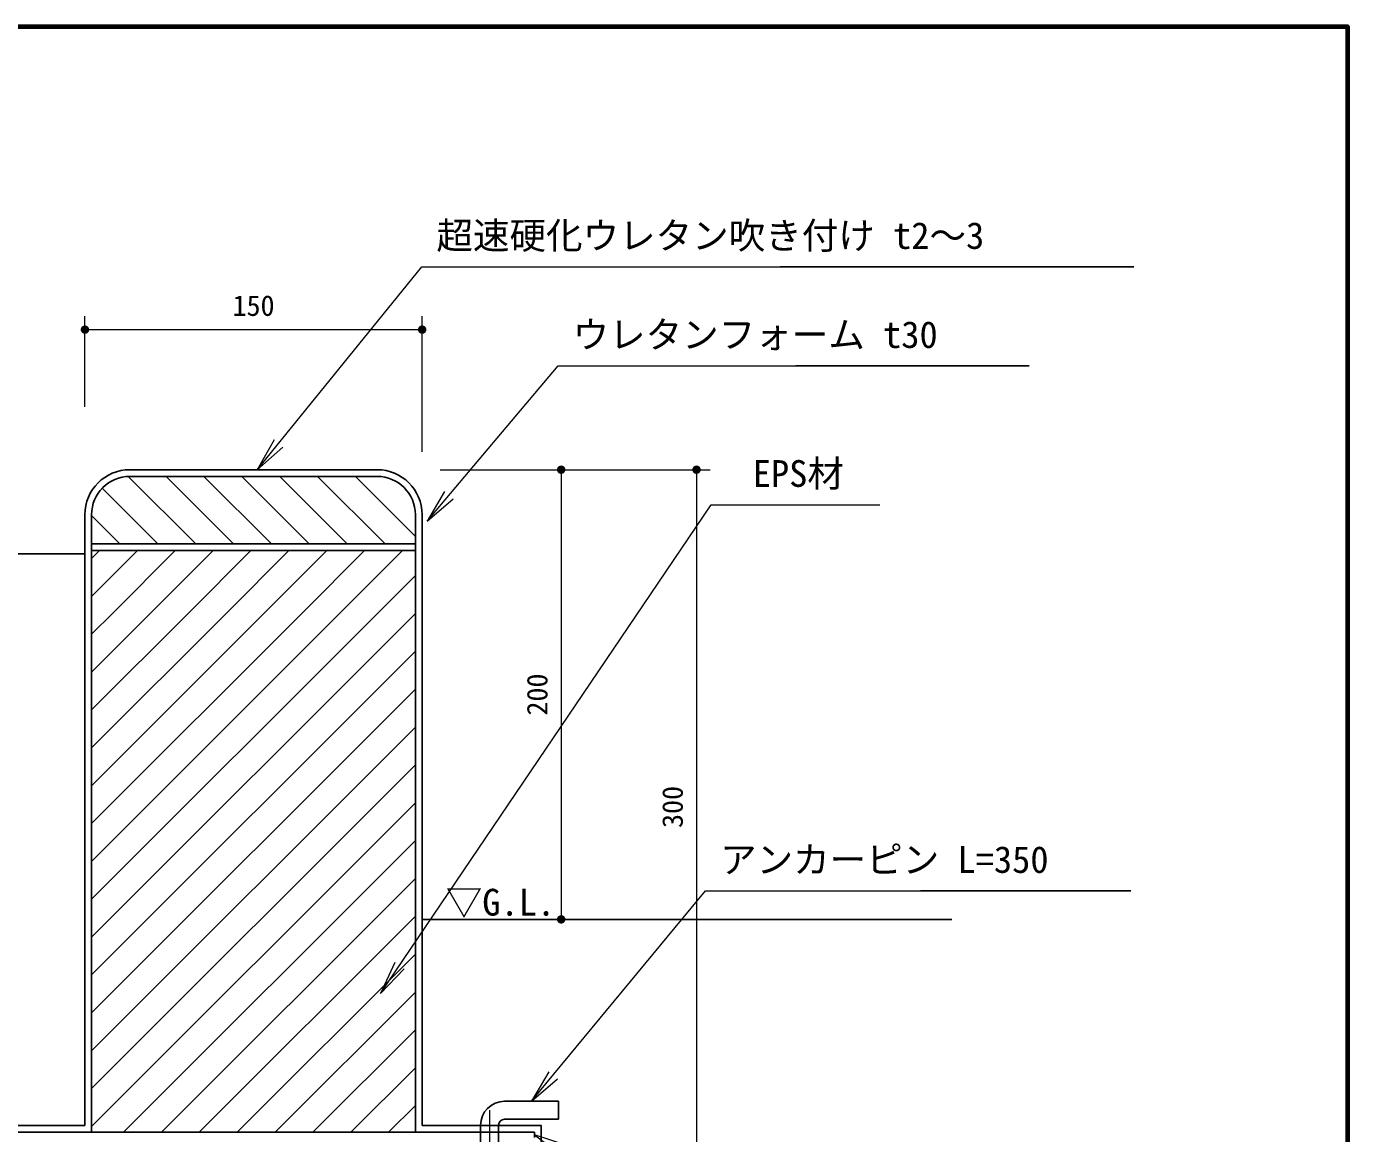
# Model space of a CAD drawing. Units: millimetres at full size, sheet at 1:5. Extents: x 75 to 2025, y 75 to 1410.
# Drawn here: x 1438 to 2025, y 918 to 1410 of the extents above; entities that cross this region are included whole.
import ezdxf
from ezdxf.enums import TextEntityAlignment as Align

# ---------------------------------------------------------------- set-up
doc = ezdxf.new("R2010")
doc.units = ezdxf.units.MM
doc.header["$LTSCALE"] = 5
doc.linetypes.add('CHAIN', pattern=[18.5, 12, -1.5, 3.5, -1.5])
for name, color, linetype, lineweight in [('D-BMK', 2, 'CHAIN', 13), ('D-DCR', 57, 'Continuous', 9), ('D-STR-1', 1, 'Continuous', 25), ('D-STR-DIM', 7, 'Continuous', 13), ('D-STR-STR1', 7, 'Continuous', 13), ('D-STR-STR2', 3, 'Continuous', 25), ('D-TTL', 7, 'Continuous', 70)]:
    doc.layers.add(name, color=color, linetype=linetype, lineweight=lineweight)
doc.styles.add('ＭＳ ゴシック', font='')
doc.styles.get('ＭＳ ゴシック').set_extended_font_data('MS Gothic')

# ---------------------------------------------------------------- blocks, each defined once
blk = doc.blocks.new('open_arrow')
at = {"color": 0, "linetype": 'Continuous', "lineweight": -2}
blk.add_lwpolyline([(7.5, 1.25), (0, 0), (7.5, -1.25)], dxfattribs=at)
blk = doc.blocks.new('filled_dot')
at = {"color": 0, "linetype": 'Continuous', "lineweight": -2, "const_width": 1.25}
blk.add_lwpolyline([(-0.625, 0, 1), (0.625, 0, 1)], format="xyb", close=True, dxfattribs=at)

msp = doc.modelspace()

# ---------------------------------------------------------------- linework, layer by layer
at = {"layer": 'D-BMK'}
msp.add_line((1643.462, 927.903), (1643.462, 577.903), dxfattribs=at)
at = {"layer": 'D-DCR'}
for p, q in [((1495.947, 1179.831), (1471.207, 1204.571)), ((1512.785, 1179.831), (1482.799, 1209.816)), ((1529.623, 1179.831), (1499.623, 1209.831)), ((1546.461, 1179.831), (1516.461, 1209.831)), ((1563.299, 1179.831), (1533.299, 1209.831)), ((1580.137, 1179.831), (1550.137, 1209.831)), ((1596.975, 1179.831), (1566.975, 1209.831)), ((1610.462, 1183.181), (1583.813, 1209.831)), ((1479.109, 1179.831), (1466.502, 1192.438)), ((1466.502, 1173.327), (1470.005, 1176.831)), ((1466.502, 1156.489), (1486.843, 1176.831)), ((1476.057, 1149.207), (1503.681, 1176.831)), ((1492.895, 1149.207), (1520.519, 1176.831)), ((1509.733, 1149.207), (1537.357, 1176.831)), ((1526.571, 1149.207), (1554.195, 1176.831)), ((1543.409, 1149.207), (1571.033, 1176.831)), ((1560.247, 1149.207), (1587.871, 1176.831)), ((1577.085, 1149.207), (1604.709, 1176.831)), ((1593.923, 1149.207), (1610.462, 1165.746)), ((1466.502, 1139.651), (1476.057, 1149.207)), ((1466.502, 1122.813), (1492.895, 1149.207)), ((1466.502, 1105.975), (1509.733, 1149.207)), ((1466.502, 1089.137), (1526.571, 1149.207)), ((1466.502, 1072.299), (1543.409, 1149.207)), ((1466.502, 1055.461), (1560.247, 1149.207)), ((1466.502, 1038.623), (1577.085, 1149.207)), ((1466.502, 1021.785), (1593.923, 1149.207)), ((1466.502, 1004.947), (1610.462, 1148.908)), ((1466.502, 988.109), (1610.462, 1132.07)), ((1466.502, 971.271), (1610.462, 1115.232)), ((1466.502, 954.433), (1610.462, 1098.394)), ((1466.502, 937.595), (1610.462, 1081.556)), ((1466.502, 920.757), (1610.462, 1064.718)), ((1480.713, 918.131), (1610.462, 1047.88)), ((1497.551, 918.131), (1610.462, 1031.042)), ((1514.389, 918.131), (1610.462, 1014.204)), ((1531.227, 918.131), (1610.462, 997.366)), ((1548.065, 918.131), (1610.462, 980.528)), ((1564.903, 918.131), (1610.462, 963.69)), ((1581.74, 918.131), (1610.462, 946.852)), ((1598.578, 918.131), (1610.462, 930.014))]:
    msp.add_line(p, q, dxfattribs=at)
at = {"layer": 'D-STR-1'}
for p, q in [((1483.502, 1212.831), (1593.462, 1212.831)), ((1593.462, 1209.831), (1483.502, 1209.831)), ((1463.502, 921.131), (1463.502, 1192.831)), ((1466.502, 918.131), (1466.502, 1192.831)), ((1610.462, 918.131), (1610.462, 1192.831)), ((1613.462, 921.131), (1613.462, 1192.831)), ((1310.644, 1175.462), (1463.502, 1175.462)), ((1466.502, 1179.831), (1610.462, 1179.831)), ((1610.462, 1176.831), (1466.502, 1176.831)), ((1613.462, 1012.831), (1849.082, 1012.831)), ((1650.129, 931.903), (1674.129, 931.903)), ((1674.129, 923.903), (1674.129, 931.903)), ((1650.129, 923.903), (1674.129, 923.903)), ((1639.462, 921.236), (1639.462, 919.251)), ((1639.462, 919.251), (1639.462, 624.57)), ((1647.462, 921.236), (1647.462, 919.251)), ((1647.462, 919.251), (1647.462, 624.57))]:
    msp.add_line(p, q, dxfattribs=at)
for points in [[(1463.502, 921.131), (1410.502, 921.131), (1410.502, 912.831), (1593.462, 912.831)], [(1593.462, 912.831), (1666.462, 912.831), (1666.462, 921.131), (1613.462, 921.131)]]:
    msp.add_lwpolyline(points, dxfattribs=at)
for centre, radius, start, end in [((1483.502, 1192.831), 20, 90, 180), ((1593.462, 1192.831), 20, 0, 90), ((1483.502, 1192.831), 17, 90, 180), ((1593.462, 1192.831), 17, 0, 90), ((1650.129, 921.236), 10.667, 90, 179.99996), ((1650.129, 921.236), 2.667, 90, 179.99996)]:
    msp.add_arc(centre, radius, start, end, dxfattribs=at)
at = {"layer": 'D-STR-DIM'}
for p, q in [((1463.541, 1240.831), (1463.541, 1281.14)), ((1613.502, 1220.831), (1613.502, 1281.14)), ((1463.541, 1275.14), (1613.502, 1275.14)), ((1621.462, 1212.831), (1741.498, 1212.831)), ((1621.462, 1212.831), (1681.313, 1212.831)), ((1675.313, 1212.831), (1675.313, 1012.831)), ((1735.498, 1212.831), (1735.498, 912.831))]:
    msp.add_line(p, q, dxfattribs=at)
for points in [[(1540.171, 1212.831), (1613.405, 1303.011), (1615.405, 1303.011), (1929.956, 1303.011), (1772.681, 1303.011)], [(1615.701, 1190.007), (1673.935, 1258.962), (1675.935, 1258.962), (1883.464, 1258.962), (1779.7, 1258.962)], [(1595.038, 979.829), (1742.027, 1197.176), (1744.027, 1197.176), (1817.005, 1197.176)], [(1662.129, 931.903), (1739.513, 1025.485), (1741.513, 1025.485), (1928.665, 1025.485), (1835.089, 1025.485)]]:
    msp.add_lwpolyline(points, dxfattribs=at)
at = {"layer": 'D-STR-STR1'}
msp.add_line((1610.462, 1179.831), (1610.462, 1176.831), dxfattribs=at)
at = {"layer": 'D-STR-STR2'}
for p, q in [((1663.462, 918.131), (1413.502, 918.131)), ((1663.462, 915.831), (1663.462, 918.131))]:
    msp.add_line(p, q, dxfattribs=at)
at = {"layer": 'D-TTL'}
msp.add_lwpolyline([(75, 75), (75, 1410), (2025, 1410), (2025, 75)], close=True, dxfattribs=at)

# ---------------------------------------------------------------- block references
at = {"layer": 'D-STR-DIM', "xscale": 1.5, "yscale": 1.5}
msp.add_blockref('filled_dot', (1463.541, 1275.14), dxfattribs=at)
at = {"layer": 'D-STR-DIM'}
for name, p, xscale, yscale, rotation in [('filled_dot', (1613.502, 1275.14), 1.5, 1.5, 180), ('open_arrow', (1540.171, 1212.831), 2, 2, 50.9), ('filled_dot', (1675.313, 1212.831), 1.5, 1.5, 270), ('filled_dot', (1735.498, 1212.831), 1.5, 1.5, 270), ('open_arrow', (1615.701, 1190.007), 2, 2, 49.8), ('filled_dot', (1675.313, 1012.831), 1.5, 1.5, 90), ('open_arrow', (1595.038, 979.829), 2, 2, 55.9), ('open_arrow', (1662.129, 931.903), 2, 2, 50.4), ('open_arrow', (1663.462, 916.981), 2, 2, 332.7)]:
    msp.add_blockref(name, p, dxfattribs=dict(at, xscale=xscale, yscale=yscale, rotation=rotation))

# ---------------------------------------------------------------- texts
at = {"layer": 'D-STR-DIM', "style": 'ＭＳ ゴシック'}
for s, p in [('超速硬化ウレタン吹き付け t2～3', (1619.844, 1307.45)), ('ウレタンフォーム t30', (1680.374, 1263.401)), ('EPS材', (1760.482, 1201.615)), ('アンカーピン L=350', (1745.952, 1029.924))]:
    msp.add_text(s, height=11.91, dxfattribs=at).set_placement(p, align=Align.BOTTOM_LEFT)
msp.add_text('150', height=9.164, dxfattribs=at).set_placement((1538.521, 1285.828), align=Align.MIDDLE_CENTER)
for s, p in [('200', (1664.624, 1112.831)), ('300', (1724.81, 1062.831))]:
    msp.add_text(s, height=9.164, rotation=90, dxfattribs=at).set_placement(p, align=Align.MIDDLE_CENTER)
msp.add_text('▽G.L.', height=11.91, dxfattribs=at).set_placement((1648.306, 1010.943), align=Align.BOTTOM_CENTER)

doc.saveas('drawing.dxf')
